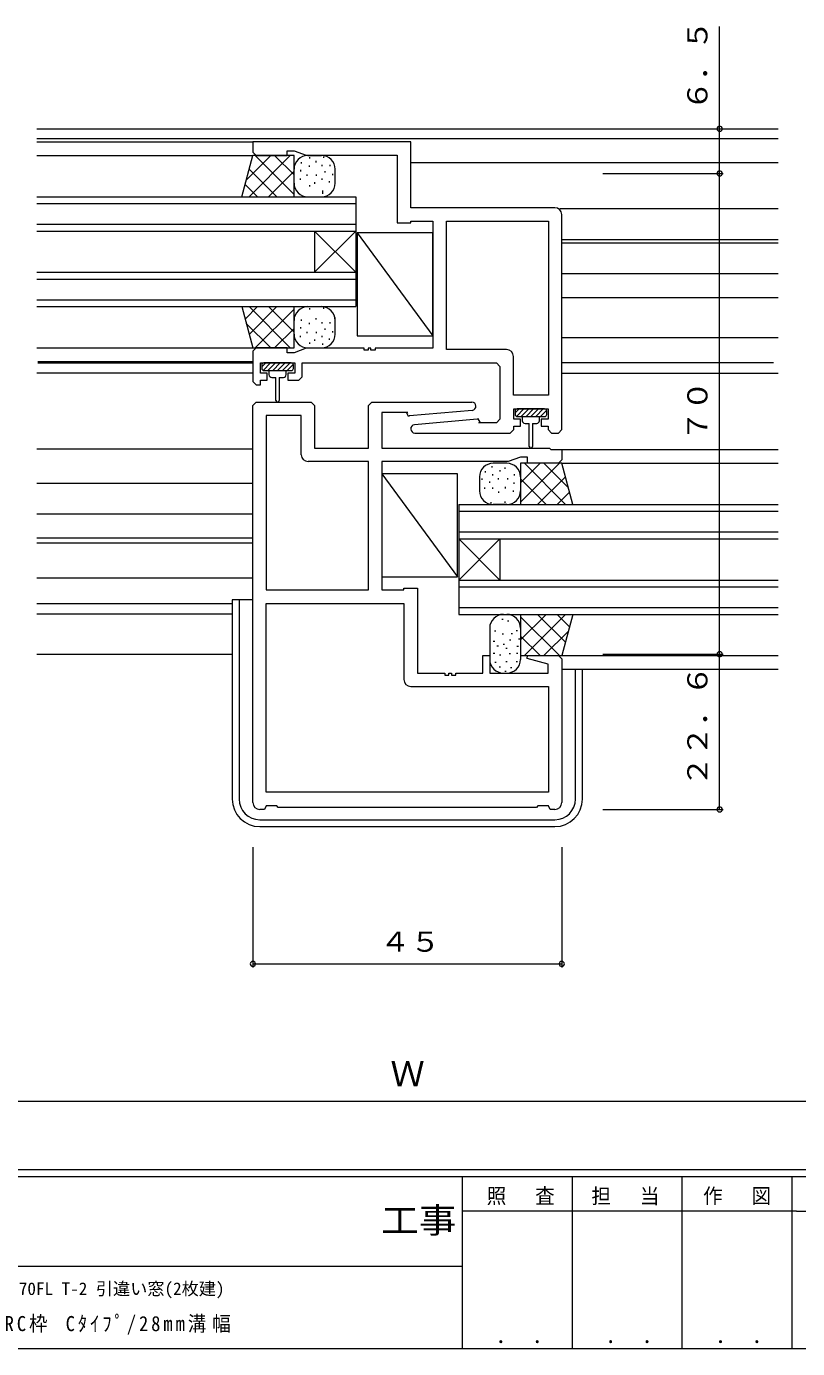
# Model space of a CAD drawing. Units: millimetres on the paper. Extents: x -297 to 270, y -210 to 193.
# Drawn here: x 9.5 to 121.9, y -210 to -17.5 of the extents above; entities that cross this region are included whole.
import ezdxf
from ezdxf.enums import TextEntityAlignment as Align

# ---------------------------------------------------------------- set-up
doc = ezdxf.new("R2010")
doc.units = ezdxf.units.MM
for name, color, linetype, lineweight in [('0-1_YKK_ZWAK', 7, 'Continuous', 9), ('0-3_YKK_11', 7, 'Continuous', 9), ('0-4_YKK_12', 2, 'Continuous', 9), ('0-6_YKK_13', 4, 'Continuous', 9), ('0-7_YKK_D', 6, 'Continuous', 9)]:
    doc.layers.add(name, color=color, linetype=linetype, lineweight=lineweight)
doc.layers.add('0-2_USER1', color=7, linetype='Continuous')
doc.styles.add('ＭＳ ゴシック', font='')
doc.styles.get('ＭＳ ゴシック').set_extended_font_data('MS Gothic')

msp = doc.modelspace()

# ---------------------------------------------------------------- linework, layer by layer
at = {"layer": '0-1_YKK_ZWAK'}
for p, q in [((255, -184), (-295, -184)), ((228, -185), (-295, -185)), ((73, -185), (73, -210)), ((89, -185), (89, -210)), ((105, -185), (105, -210)), ((121, -185), (121, -210)), ((121.703, -189.999), (73, -189.999)), ((121.703, -189.999), (136, -189.999)), ((-19, -197.999), (73, -197.999)), ((-295, -210), (228, -210))]:
    msp.add_line(p, q, dxfattribs=at)
at = {"layer": '0-3_YKK_11'}
for p, q in [((42.501, -34.3), (42.501, -35.8)), ((65.501, -34.3), (42.501, -34.3)), ((65.501, -43.9), (65.501, -34.3)), ((42.501, -35.8), (43.001, -36.3)), ((43.001, -36.3), (47.501, -36.3)), ((47.501, -35.6), (48.501, -35.6)), ((47.501, -36.3), (47.501, -35.6)), ((48.501, -35.6), (50.287, -36.25)), ((50.287, -36.25), (63.501, -36.25)), ((63.501, -36.25), (63.501, -46.1)), ((86.501, -43.9), (65.501, -43.9)), ((63.501, -46.1), (65.501, -46.1)), ((65.501, -45.85), (68.701, -45.85)), ((65.501, -46.1), (65.501, -45.85)), ((68.701, -45.85), (68.701, -64.35)), ((70.701, -64.55), (70.701, -45.85)), ((70.701, -45.85), (85.551, -45.85)), ((85.551, -45.85), (85.551, -71.2)), ((87.501, -76.2), (87.501, -44.9)), ((43.001, -64.3), (42.501, -64.8)), ((42.501, -64.8), (42.501, -69.2)), ((47.501, -64.3), (43.001, -64.3)), ((47.501, -65), (47.501, -64.3)), ((48.501, -65), (47.501, -65)), ((50.287, -64.35), (48.501, -65)), ((58.704, -64.35), (50.287, -64.35)), ((58.704, -64.65), (58.704, -64.35)), ((59.304, -64.65), (58.704, -64.65)), ((59.304, -64.35), (59.304, -64.65)), ((59.704, -64.35), (59.304, -64.35)), ((59.704, -64.65), (59.704, -64.35)), ((60.304, -64.65), (59.704, -64.65)), ((60.304, -64.35), (60.304, -64.65)), ((68.701, -64.35), (60.304, -64.35)), ((79.451, -64.55), (70.701, -64.55)), ((43.601, -66.5), (48.601, -66.5)), ((43.601, -68), (43.601, -66.5)), ((48.601, -66.5), (48.601, -68)), ((49.701, -66.5), (78.001, -66.5)), ((49.701, -68.5), (49.701, -66.5)), ((78.001, -66.5), (78.501, -67)), ((78.501, -67), (78.501, -74.7)), ((80.451, -71.2), (80.451, -65.55)), ((42.501, -69.2), (43.001, -69.7)), ((44.601, -68), (43.601, -68)), ((43.601, -69), (44.601, -69)), ((43.601, -69.7), (43.601, -69)), ((44.601, -69), (44.601, -68)), ((47.601, -68), (47.601, -69)), ((48.601, -68), (47.601, -68)), ((47.601, -69), (49.201, -69)), ((49.201, -69), (49.701, -68.5)), ((43.001, -69.7), (43.601, -69.7)), ((85.551, -71.2), (80.451, -71.2)), ((42.501, -72.7), (43.001, -72.2)), ((42.501, -130.5), (42.501, -72.7)), ((43.001, -72.2), (51.001, -72.2)), ((51.001, -72.2), (51.501, -72.7)), ((51.501, -72.7), (51.501, -78.9)), ((59.351, -72.7), (59.851, -72.2)), ((59.351, -78.9), (59.351, -72.7)), ((59.851, -72.2), (74.401, -72.2)), ((44.451, -74.15), (44.451, -99.55)), ((49.551, -74.15), (44.451, -74.15)), ((49.551, -79.85), (49.551, -74.15)), ((61.301, -73.7), (61.301, -78.9)), ((65.075, -73.7), (61.301, -73.7)), ((64.908, -73.785), (65.075, -73.7)), ((65.16, -74.281), (64.908, -73.785)), ((65.327, -74.196), (65.16, -74.281)), ((74.454, -73.398), (65.327, -74.196)), ((75.175, -74.704), (66.049, -75.502)), ((75.343, -74.619), (75.175, -74.704)), ((75.595, -75.115), (75.343, -74.619)), ((78.501, -74.7), (78.001, -75.2)), ((80.501, -73.2), (85.501, -73.2)), ((80.501, -74.7), (80.501, -73.2)), ((81.501, -74.7), (80.501, -74.7)), ((81.501, -75.7), (81.501, -74.7)), ((84.501, -74.7), (84.501, -75.7)), ((85.501, -74.7), (84.501, -74.7)), ((85.501, -73.2), (85.501, -74.7)), ((66.101, -76.7), (80.001, -76.7)), ((75.427, -75.2), (75.595, -75.115)), ((78.001, -75.2), (75.427, -75.2)), ((80.001, -76.7), (80.501, -76.2)), ((80.501, -75.7), (81.501, -75.7)), ((80.501, -76.2), (80.501, -75.7)), ((84.501, -75.7), (85.501, -75.7)), ((85.501, -75.7), (85.501, -76.2)), ((85.501, -76.2), (86.001, -76.7)), ((86.001, -76.7), (87.001, -76.7)), ((87.001, -76.7), (87.501, -76.2)), ((51.501, -78.9), (59.351, -78.9)), ((61.301, -78.9), (85.701, -78.9)), ((85.701, -78.9), (85.901, -79.1)), ((59.351, -80.85), (50.551, -80.85)), ((59.351, -99.55), (59.351, -80.85)), ((61.301, -80.85), (61.301, -99.55)), ((79.715, -80.85), (61.301, -80.85)), ((81.501, -80.2), (79.715, -80.85)), ((82.501, -80.2), (81.501, -80.2)), ((82.501, -81.1), (82.501, -80.2)), ((85.901, -79.1), (87.501, -79.1)), ((87.501, -80.6), (87.001, -81.1)), ((87.501, -79.1), (87.501, -80.6)), ((87.001, -81.1), (82.501, -81.1)), ((44.451, -99.55), (59.351, -99.55)), ((61.301, -99.55), (64.501, -99.55)), ((64.501, -99.3), (66.501, -99.3)), ((64.501, -99.55), (64.501, -99.3)), ((66.501, -99.3), (66.501, -111.65)), ((44.451, -129), (44.451, -101.5)), ((44.451, -101.5), (64.501, -101.5)), ((64.501, -101.5), (64.501, -112.6)), ((76.001, -109.1), (77.001, -109.1)), ((76.001, -111.65), (76.001, -109.1)), ((77.001, -109.1), (77.001, -111.65)), ((82.474, -109.535), (82.531, -109.1)), ((85.501, -110.346), (82.474, -109.535)), ((82.531, -109.1), (87.001, -109.1)), ((87.001, -109.1), (87.501, -109.6)), ((87.501, -109.6), (87.501, -130.5)), ((66.501, -111.65), (70.451, -111.65)), ((70.451, -111.65), (70.451, -111.95)), ((71.051, -111.65), (71.451, -111.65)), ((71.051, -111.95), (71.051, -111.65)), ((71.451, -111.65), (71.451, -111.95)), ((72.051, -111.65), (76.001, -111.65)), ((72.051, -111.95), (72.051, -111.65)), ((77.001, -111.65), (85.501, -111.65)), ((85.501, -111.65), (85.501, -110.346)), ((70.451, -111.95), (71.051, -111.95)), ((71.451, -111.95), (72.051, -111.95)), ((65.501, -113.6), (85.551, -113.6)), ((85.551, -113.6), (85.551, -129)), ((85.551, -129), (44.451, -129)), ((44.201, -131.5), (43.501, -131.5)), ((44.425, -131), (44.201, -131.5)), ((46.001, -131), (44.425, -131)), ((46.201, -131.2), (46.001, -131)), ((83.801, -131.2), (46.201, -131.2)), ((84.001, -131), (83.801, -131.2)), ((85.578, -131), (84.001, -131)), ((85.801, -131.5), (85.578, -131)), ((86.501, -131.5), (85.801, -131.5))]:
    msp.add_line(p, q, dxfattribs=at)
for centre, radius, start, end in [((86.501, -44.9), 1, 0, 90), ((79.451, -65.55), 1, 0, 90), ((74.401, -72.8), 0.6, 275.00008, 90), ((66.101, -76.1), 0.6, 94.99998, 270), ((50.551, -79.85), 1, 180, 270), ((65.501, -112.6), 1, 180, 270), ((43.501, -130.5), 1, 180, 270), ((86.501, -130.5), 1, 270, 0)]:
    msp.add_arc(centre, radius, start, end, dxfattribs=at)
at = {"layer": '0-4_YKK_12'}
for p, q in [((11.027, -32.4), (119.001, -32.4)), ((11.027, -33.8), (119.001, -33.8)), ((11.027, -34.301), (42.501, -34.301)), ((11.027, -36.3), (42.502, -36.3)), ((65.501, -37.3), (119.001, -37.3)), ((11.027, -42.3), (57.501, -42.3)), ((57.501, -42.3), (57.501, -58.3)), ((11.027, -43.3), (57.501, -43.3)), ((87.215, -44), (119.001, -44)), ((11.027, -46.3), (57.501, -46.3)), ((11.027, -47.3), (57.501, -47.3)), ((57.501, -53.3), (51.501, -47.3)), ((57.501, -47.3), (51.501, -53.3)), ((51.501, -47.3), (51.501, -53.3)), ((87.501, -48.5), (119.001, -48.5)), ((87.501, -49), (119.001, -49)), ((11.027, -53.3), (57.501, -53.3)), ((87.501, -53.453), (119.001, -53.453)), ((11.027, -54.3), (57.501, -54.3)), ((11.027, -57.3), (57.501, -57.3)), ((87.501, -56.946), (119.001, -56.946)), ((11.027, -58.3), (57.501, -58.3)), ((87.501, -62.8), (119.001, -62.8)), ((11.027, -64.3), (42.501, -64.3)), ((11.174, -66.301), (42.501, -66.301)), ((11.174, -66.501), (42.501, -66.501)), ((118.351, -66.5), (87.501, -66.5)), ((42.501, -68), (11.027, -68)), ((87.501, -68), (119.001, -68)), ((11.027, -79), (42.501, -79)), ((87.425, -79.1), (119.001, -79.1)), ((87.501, -81.1), (119.001, -81.1)), ((11.027, -84), (42.501, -84)), ((11.027, -88.453), (42.501, -88.453)), ((72.501, -87.1), (119.001, -87.1)), ((72.501, -87.1), (72.501, -103.1)), ((72.501, -88.1), (119.001, -88.1)), ((11.027, -91.946), (42.501, -91.946)), ((72.501, -91.1), (119.001, -91.1)), ((72.501, -92.1), (119.001, -92.1)), ((72.501, -92.1), (78.501, -98.1)), ((11.027, -92.7), (42.501, -92.7)), ((11.027, -97.8), (42.501, -97.8)), ((72.501, -98.1), (119.001, -98.1)), ((72.501, -99.1), (119.001, -99.1)), ((11.027, -101.5), (39.501, -101.5)), ((11.027, -103), (39.501, -103)), ((72.501, -102.1), (119.001, -102.1)), ((72.501, -103.1), (119.001, -103.1)), ((11.027, -108.9), (39.501, -108.9)), ((87.501, -109.1), (119.001, -109.1)), ((90.501, -111.1), (119.001, -111.1))]:
    msp.add_line(p, q, dxfattribs=at)
msp.add_lwpolyline([(72.501, -98.1), (78.501, -92.1), (78.501, -98.1)], dxfattribs=at)
at = {"layer": '0-6_YKK_13'}
for p, q in [((40.894, -42.3), (42.501, -36.3)), ((41.544, -39.872), (45.116, -36.3)), ((41.945, -42.3), (47.945, -36.3)), ((48.501, -36.3), (42.501, -36.3)), ((48.501, -41.957), (42.845, -36.3)), ((48.501, -39.128), (45.673, -36.3)), ((48.501, -42.3), (48.501, -36.3)), ((50.501, -36.3), (52.502, -36.3)), ((50.808, -36.719), (50.808, -36.519)), ((52.852, -36.637), (52.852, -36.437)), ((46.016, -42.3), (41.976, -38.26)), ((48.501, -39.4), (48.501, -38.3)), ((49.501, -38.599), (49.501, -38.399)), ((49.583, -37.455), (49.583, -37.255)), ((50.727, -37.945), (50.727, -37.745)), ((51.707, -37.291), (51.707, -37.091)), ((52.606, -37.863), (52.606, -37.663)), ((53.751, -37.863), (53.751, -37.663)), ((54.502, -40.3), (54.502, -38.3)), ((44.773, -42.3), (48.501, -38.572)), ((49.419, -39.825), (49.419, -39.625)), ((50.4, -39.253), (50.4, -39.053)), ((51.544, -40.397), (51.544, -40.197)), ((51.789, -39.253), (51.789, -39.053)), ((52.606, -39.825), (52.606, -39.625)), ((53.015, -38.762), (53.015, -38.562)), ((53.669, -40.233), (53.669, -40.033)), ((54.159, -39.171), (54.159, -38.971)), ((43.188, -42.3), (41.379, -40.491)), ((50.501, -42.3), (52.502, -42.3)), ((50.808, -40.805), (50.808, -40.605)), ((52.688, -41.869), (52.688, -41.383)), ((68.701, -47.55), (57.701, -47.55)), ((57.701, -47.55), (57.701, -62.55)), ((57.701, -47.55), (68.701, -62.55)), ((68.701, -62.55), (68.701, -47.55)), ((40.894, -58.3), (42.501, -64.3)), ((41.379, -60.109), (43.188, -58.3)), ((47.945, -64.3), (41.944, -58.3)), ((41.976, -62.34), (46.016, -58.3)), ((42.845, -64.3), (48.501, -58.643)), ((48.501, -62.028), (44.773, -58.3)), ((48.501, -64.3), (48.501, -58.3)), ((50.501, -58.3), (52.502, -58.3)), ((50.808, -58.719), (50.808, -58.519)), ((52.852, -58.637), (52.852, -58.437)), ((45.116, -64.3), (41.544, -60.728)), ((45.673, -64.3), (48.501, -61.472)), ((48.501, -62.3), (48.501, -61.2)), ((49.501, -61.499), (49.501, -61.299)), ((49.583, -60.355), (49.583, -60.155)), ((50.727, -60.845), (50.727, -60.645)), ((51.707, -60.191), (51.707, -59.991)), ((52.606, -60.763), (52.606, -60.563)), ((53.015, -61.662), (53.015, -61.462)), ((53.751, -60.763), (53.751, -60.563)), ((54.502, -62.3), (54.502, -59.856)), ((49.419, -62.725), (49.419, -62.525)), ((50.4, -62.153), (50.4, -61.953)), ((50.808, -63.705), (50.808, -63.505)), ((51.544, -63.297), (51.544, -63.097)), ((51.789, -62.153), (51.789, -61.953)), ((52.606, -62.725), (52.606, -62.525)), ((53.669, -63.133), (53.669, -62.933)), ((54.159, -62.071), (54.159, -61.871)), ((57.701, -62.55), (68.701, -62.55)), ((42.501, -64.3), (48.501, -64.3)), ((50.501, -64.3), (52.502, -64.3)), ((52.688, -63.869), (52.688, -63.669)), ((43.801, -67.075), (44.376, -66.5)), ((43.801, -66.8), (43.801, -67.3)), ((44.001, -67.583), (45.083, -66.5)), ((48.101, -66.5), (44.101, -66.5)), ((44.69, -67.6), (45.79, -66.5)), ((45.397, -67.6), (46.497, -66.5)), ((46.104, -67.6), (47.204, -66.5)), ((46.812, -67.6), (47.911, -66.5)), ((47.519, -67.6), (48.392, -66.726)), ((48.401, -67.3), (48.401, -66.8)), ((44.101, -67.6), (46.101, -67.6)), ((44.851, -67.6), (44.851, -68.2)), ((45.251, -68.6), (45.851, -68.6)), ((45.851, -71.951), (45.851, -68.6)), ((46.101, -67.6), (48.101, -67.6)), ((46.351, -68.6), (46.351, -71.95)), ((46.351, -68.6), (46.951, -68.6)), ((47.351, -68.2), (47.351, -67.6)), ((80.701, -73.775), (81.276, -73.2)), ((80.701, -73.5), (80.701, -74)), ((80.901, -74.283), (81.983, -73.2)), ((85.001, -73.2), (81.001, -73.2)), ((81.001, -74.3), (83.001, -74.3)), ((81.59, -74.3), (82.69, -73.2)), ((81.751, -74.3), (81.751, -74.9)), ((82.297, -74.3), (83.397, -73.2)), ((83.001, -74.3), (85.001, -74.3)), ((83.004, -74.3), (84.104, -73.2)), ((83.711, -74.3), (84.811, -73.2)), ((84.251, -74.9), (84.251, -74.3)), ((84.419, -74.3), (85.292, -73.426)), ((85.301, -74), (85.301, -73.5)), ((82.151, -75.3), (82.751, -75.3)), ((82.751, -78.65), (82.751, -75.3)), ((83.251, -75.3), (83.251, -78.65)), ((83.251, -75.3), (83.851, -75.3)), ((72.301, -82.646), (61.301, -82.646)), ((61.301, -82.646), (72.301, -97.646)), ((61.301, -82.646), (61.301, -97.646)), ((72.301, -97.646), (72.301, -82.646)), ((76.334, -82.267), (76.334, -82.467)), ((77.315, -81.531), (77.315, -81.731)), ((77.396, -82.675), (77.396, -82.875)), ((79.501, -81.1), (77.501, -81.1)), ((78.459, -82.103), (78.459, -82.303)), ((79.194, -81.695), (79.194, -81.895)), ((80.584, -82.675), (80.584, -82.875)), ((84.33, -81.1), (81.501, -83.928)), ((81.501, -81.1), (81.501, -87.1)), ((87.158, -81.1), (81.501, -86.757)), ((87.501, -81.1), (81.501, -81.1)), ((82.058, -81.1), (88.058, -87.1)), ((84.887, -81.1), (88.458, -84.672)), ((89.109, -87.1), (87.501, -81.1)), ((75.501, -83.1), (75.501, -85.202)), ((75.843, -83.329), (75.843, -83.529)), ((76.252, -84.637), (76.252, -84.837)), ((76.988, -83.738), (76.988, -83.938)), ((77.396, -84.637), (77.396, -84.837)), ((78.213, -83.247), (78.213, -83.447)), ((79.276, -84.555), (79.276, -84.755)), ((79.603, -83.247), (79.603, -83.447)), ((80.502, -83.901), (80.502, -84.101)), ((81.501, -83.1), (81.501, -84.2)), ((81.501, -83.372), (85.229, -87.1)), ((88.026, -83.06), (83.987, -87.1)), ((78.295, -85.209), (78.295, -85.409)), ((80.42, -85.045), (80.42, -85.245)), ((88.624, -85.291), (86.815, -87.1)), ((77.151, -86.763), (77.151, -86.963)), ((79.501, -87.1), (77.501, -87.1)), ((79.194, -86.681), (79.194, -86.881)), ((61.301, -97.646), (72.301, -97.646)), ((40.501, -101), (40.501, -130)), ((78.775, -103.79), (78.975, -103.79)), ((79.001, -103.1), (79.501, -103.1)), ((85.23, -103.1), (81.501, -106.828)), ((81.501, -103.1), (81.501, -109.1)), ((81.501, -103.443), (87.158, -109.1)), ((88.059, -103.1), (82.058, -109.1)), ((83.986, -103.1), (88.026, -107.14)), ((86.814, -103.1), (88.624, -104.909)), ((89.109, -103.1), (87.501, -109.1)), ((77.001, -105.1), (77.001, -109.65)), ((77.705, -105.523), (77.905, -105.523)), ((79.608, -104.028), (79.808, -104.028)), ((80.857, -105.463), (81.057, -105.463)), ((88.458, -105.528), (84.887, -109.1)), ((77.527, -107.009), (77.727, -107.009)), ((78.062, -107.663), (78.262, -107.663)), ((78.835, -105.939), (79.035, -105.939)), ((78.954, -107.425), (79.154, -107.425)), ((79.905, -106.831), (80.105, -106.831)), ((80.143, -105.879), (80.343, -105.879)), ((80.975, -107.723), (81.175, -107.723)), ((81.213, -106.652), (81.413, -106.652)), ((81.501, -106), (81.501, -109.65)), ((81.501, -106.272), (84.33, -109.1)), ((77.527, -108.734), (77.727, -108.734)), ((78.419, -108.971), (78.619, -108.971)), ((79.37, -108.02), (79.57, -108.02)), ((79.846, -108.793), (80.046, -108.793)), ((80.916, -108.734), (81.116, -108.734)), ((81.501, -109.1), (87.501, -109.1)), ((77.764, -110.042), (77.964, -110.042)), ((78.359, -110.755), (78.559, -110.755)), ((79.001, -111.65), (79.501, -111.65)), ((79.192, -111.35), (79.392, -111.35)), ((79.37, -109.982), (79.57, -109.982)), ((80.024, -110.815), (80.224, -110.815)), ((80.857, -109.982), (81.057, -109.982)), ((87.501, -111.1), (90.501, -111.1)), ((89.501, -130), (89.501, -111.1)), ((90.501, -130), (90.501, -111.1)), ((43.501, -133), (86.501, -133)), ((43.501, -134), (86.501, -134))]:
    msp.add_line(p, q, dxfattribs=at)
msp.add_lwpolyline([(42.501, -101), (39.501, -101), (39.501, -130)], dxfattribs=at)
for centre, radius, start, end in [((50.501, -38.3), 2, 90, 180), ((52.502, -38.3), 2, 0, 90), ((50.501, -40.3), 2, 180, 270), ((52.502, -40.3), 2, 270, 0), ((50.501, -60.3), 2, 90, 180), ((52.502, -60.3), 2, 0, 90), ((50.501, -62.3), 2, 180, 270), ((52.502, -62.3), 2, 270, 0), ((44.101, -66.8), 0.3, 90, 180), ((44.101, -67.3), 0.3, 180, 270), ((48.101, -66.8), 0.3, 0, 90), ((48.101, -67.3), 0.3, 270, 0), ((45.251, -68.2), 0.4, 180, 270), ((46.951, -68.2), 0.4, 270, 359.9978), ((46.101, -71.95), 0.25, 180.056, 0), ((81.001, -73.5), 0.3, 90, 180), ((81.001, -74), 0.3, 180, 270), ((82.151, -74.9), 0.4, 180, 270), ((83.851, -74.9), 0.4, 270, 359.9978), ((85.001, -73.5), 0.3, 0, 90), ((85.001, -74), 0.3, 270, 0), ((83.001, -78.65), 0.25, 180.056, 0), ((77.501, -83.1), 2, 90, 180), ((79.501, -83.1), 2, 0, 90), ((77.501, -85.1), 2, 180, 270), ((79.501, -85.1), 2, 270, 0), ((79.001, -105.1), 2, 90, 180), ((79.501, -105.1), 2, 0, 90), ((79.001, -109.65), 2, 180, 270), ((79.501, -109.65), 2, 270, 359.99998), ((43.501, -130), 4, 180, 270), ((43.501, -130), 3, 180.00029, 270), ((86.501, -130), 3, 270, 359.99969), ((86.501, -130), 4, 270, 359.99977)]:
    msp.add_arc(centre, radius, start, end, dxfattribs=at)
at = {"layer": '0-7_YKK_D'}
for p, q in [((110.501, -38.9), (110.501, -17.5)), ((93.501, -38.9), (111.001, -38.9)), ((93.501, -38.9), (111.001, -38.9)), ((110.501, -108.9), (110.501, -38.9)), ((93.501, -108.9), (111.001, -108.9)), ((93.501, -108.9), (111.001, -108.9)), ((110.501, -131.5), (110.501, -108.9)), ((93.501, -131.5), (111.001, -131.5)), ((42.501, -137), (42.501, -154.5)), ((87.501, -137), (87.501, -154.5)), ((42.501, -154), (87.501, -154)), ((-90, -174), (220, -174))]:
    msp.add_line(p, q, dxfattribs=at)
for centre, start, end in [((110.501, -32.4), 0, 180), ((110.501, -32.4), 180, 0), ((110.501, -38.9), 0, 180), ((110.501, -38.9), 0, 180), ((110.501, -38.9), 180, 0), ((110.501, -38.9), 180, 0), ((110.501, -108.9), 0, 180), ((110.501, -108.9), 0, 180), ((110.501, -108.9), 180, 0), ((110.501, -108.9), 180, 0), ((110.501, -131.5), 0, 180), ((110.501, -131.5), 180, 0), ((42.501, -154), 0, 180), ((42.501, -154), 180, 0), ((87.501, -154), 0, 180), ((87.501, -154), 180, 0)]:
    msp.add_arc(centre, 0.375, start, end, dxfattribs=at)

# ---------------------------------------------------------------- texts
at = {"layer": '0-1_YKK_ZWAK', "color": 3, "style": 'ＭＳ ゴシック', "width": 1.1}
msp.add_text('工事', height=3.666, dxfattribs=at).set_placement((61.165, -194.254), align=Align.BOTTOM_LEFT)
at = {"layer": '0-1_YKK_ZWAK', "char_height": 2.199, "attachment_point": 7, "style": 'ＭＳ ゴシック'}
for s, insert in [('\\T1.24;\\W0.95;照\\~\\~査', (76.564, -189.129)), ('\\T1.24;\\W0.95;担\\~\\~当', (91.825, -189.129)), ('\\T1.24;\\W0.95;作\\~\\~図', (108.086, -189.116)), ('\\T1.24;\\W0.95;\\~．\\~．', (76.182, -209.247)), ('\\T1.24;\\W0.95;\\~．\\~．', (92.182, -209.247)), ('\\T1.24;\\W0.95;\\~．\\~．', (108.182, -209.247))]:
    msp.add_mtext(s, dxfattribs=dict(at, insert=insert))
at = {"layer": '0-2_USER1', "color": 4, "style": 'ＭＳ ゴシック'}
msp.add_text("R's70FL T-2 引違い窓(2枚建)", height=1.833, dxfattribs=at).set_placement((4.666, -202.749), align=Align.BOTTOM_LEFT)
at = {"layer": '0-2_USER1', "insert": (6.335, -207.999), "char_height": 2.199, "attachment_point": 7, "style": 'ＭＳ ゴシック'}
msp.add_mtext('\\T1.32;\\W0.9;RC枠\\~Cﾀｲﾌﾟ/28mm溝幅', dxfattribs=at)
at = {"layer": '0-7_YKK_D', "color": 7, "style": 'ＭＳ ゴシック', "width": 1.1}
for s, p in [('６．５', (109.601, -29.781)), ('７０', (109.601, -77.881)), ('２２．６', (109.601, -128.182))]:
    msp.add_text(s, height=2.933, rotation=90, dxfattribs=at).set_placement(p, align=Align.BOTTOM_LEFT)
msp.add_text('４５', height=2.933, dxfattribs=at).set_placement((61.02, -153.1), align=Align.BOTTOM_LEFT)
at = {"layer": '0-7_YKK_D', "color": 3, "style": 'ＭＳ ゴシック'}
msp.add_text('Ｗ', height=3.666, dxfattribs=at).set_placement((62.537, -172.9), align=Align.BOTTOM_LEFT)

doc.saveas('drawing.dxf')
